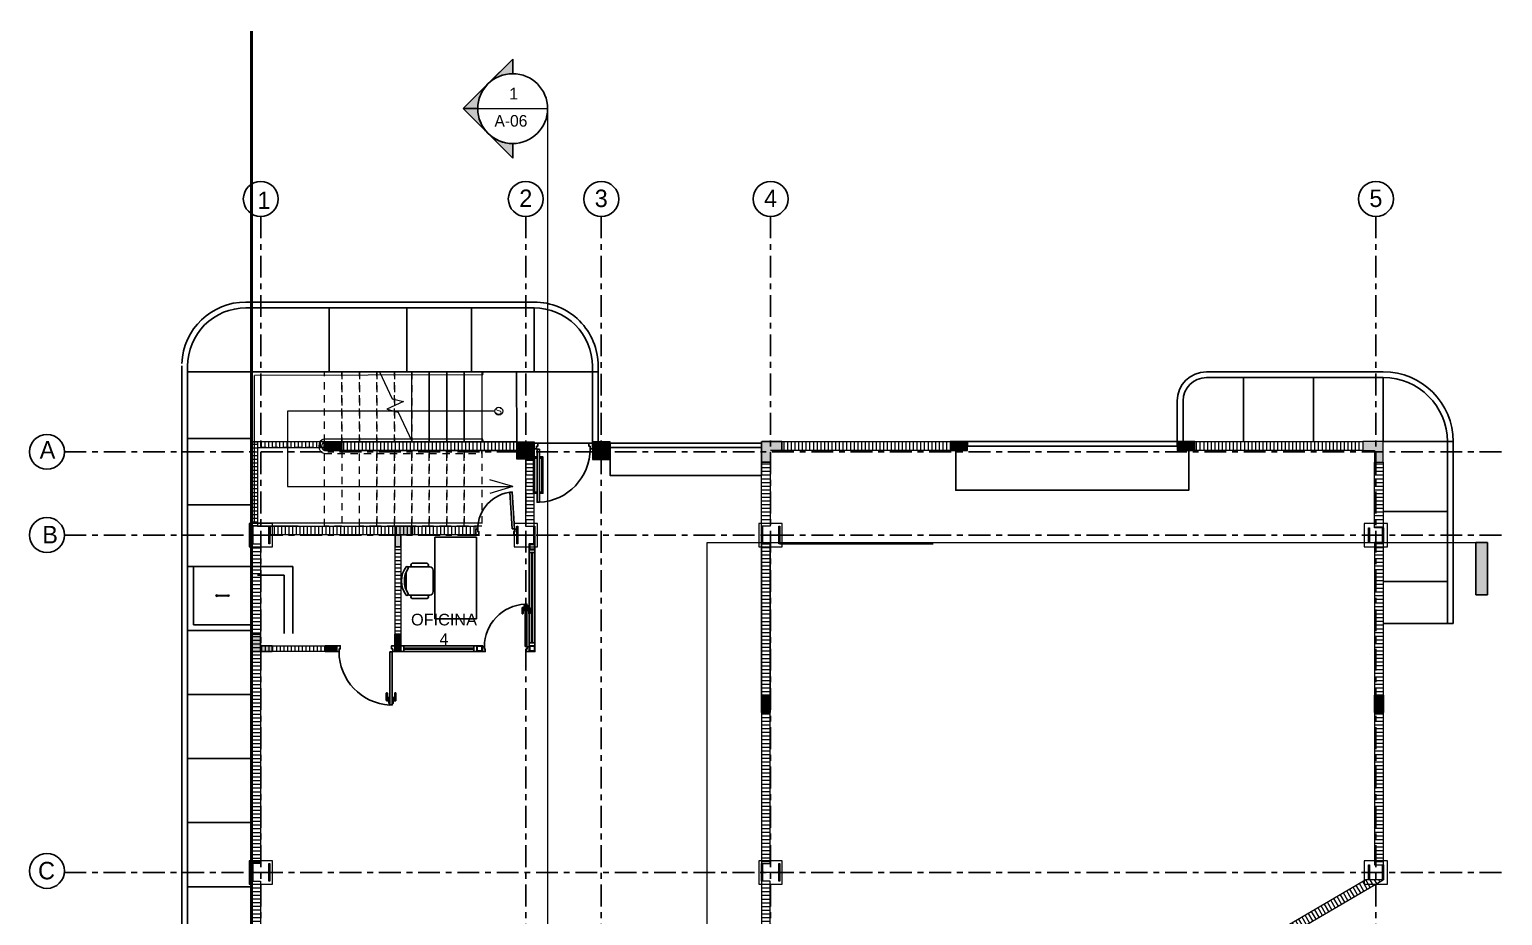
# Model space of a CAD drawing. Header units: metres. Extents: x -59490.8 to -59419, y 29869.1 to 29899.5.
# Drawn here: x -59488.7 to -59463.41, y 29884.29 to 29899.51 of the extents above; entities that cross this region are included whole.
import ezdxf

# ---------------------------------------------------------------- set-up
doc = ezdxf.new("R2010")
doc.units = ezdxf.units.M
for name, pattern in [('CENTER', [2, 1.25, -0.25, 0.25, -0.25]), ('HIDDEN', [0.375, 0.25, -0.125]), ('HIDDEN2', [0.1875, 0.125, -0.0625]), ('OCULTA2', [0.3, 0.2, -0.1])]:
    doc.linetypes.add(name, pattern=pattern)
for name, color, linetype in [('AR-ACERA', 30, 'Continuous'), ('AR-ESCALERA', 94, 'Continuous'), ('AR-MOBILIARIO', 252, 'Continuous'), ('AR-SECCIONES CORTES', 137, 'Continuous'), ('AR-VENTANA Y PUERTA', 143, 'Continuous'), ('ES-COLUMNA', 237, 'Continuous'), ('ES-TECHO', 154, 'Continuous'), ('LC-EJE', 105, 'Continuous')]:
    doc.layers.add(name, color=color, linetype=linetype)
doc.layers.add('AR-MURO', color=40, linetype='Continuous', lineweight=0)
doc.layers.add('ES-PLANTA', color=7, linetype='Continuous', lineweight=0)
doc.styles.add('Arial_1', font='arial.ttf', dxfattribs={"height": 0.385})
doc.styles.add('DynamicDimensions', font='arial.ttf')

# ---------------------------------------------------------------- blocks, each defined once
blk = doc.blocks.new('Sección - M_Extremo inicial de sección - Rellenado-1049-Nivel 1')
h = blk.add_hatch(color=256)
edge = h.paths.add_edge_path(flags=0)
edge.add_line((-0.006, 0.00849), (-0.006, 0.006))
edge.add_arc((-0.006, 0), 0.006, 90, 135)
edge.add_line((-0.01024, 0.00424), (-0.006, 0.00849))
h = blk.add_hatch(color=256)
edge = h.paths.add_edge_path(flags=0)
edge.add_line((-0.006, 0.00849), (-0.00176, 0.00424))
edge.add_arc((-0.006, 0), 0.006, 45, 90)
edge.add_line((-0.006, 0.006), (-0.006, 0.00849))
h = blk.add_hatch(color=256)
edge = h.paths.add_edge_path(flags=0)
edge.add_line((-0.01449, 0), (-0.01024, 0.00424))
edge.add_arc((-0.006, 0), 0.006, 135, 180)
edge.add_line((-0.012, 0), (-0.01449, 0))
h = blk.add_hatch(color=256)
edge = h.paths.add_edge_path(flags=0)
edge.add_line((0.00249, 0), (0, 0))
edge.add_arc((-0.006, 0), 0.006, 360, 405)
edge.add_line((-0.00176, 0.00424), (0.00249, 0))
for p, q in [((-0.006, 0.00849), (-0.01449, 0)), ((-0.006, 0.00849), (-0.01024, 0.00424)), ((-0.006, 0.00849), (0.00249, 0)), ((-0.006, 0.006), (-0.006, 0.00849)), ((-0.006, 0.00849), (-0.006, 0.006)), ((-0.00176, 0.00424), (-0.006, 0.00849)), ((-0.01024, 0.00424), (-0.01449, 0)), ((0.00249, 0), (-0.00176, 0.00424)), ((-0.01449, 0), (-0.012, 0)), ((0, 0), (0.00249, 0)), ((-0.012, 0), (-0.01449, 0)), ((0, 0), (0.00249, 0))]:
    blk.add_line(p, q)
for start, end in [(360, 180), (90, 135), (45, 90), (135, 180), (360, 45), (180, 360)]:
    blk.add_arc((-0.006, 0), 0.006, start, end)
blk = doc.blocks.new('C1')
at = {"transparency": 33554687}
h = blk.add_hatch(color=256, dxfattribs=at)
h.dxf.hatch_style = 1
h.paths.add_polyline_path([(1417.586, 300.621), (1417.486, 300.621), (1417.486, 300.321), (1417.586, 300.321)])
blk.add_lwpolyline([(1417.586, 300.621), (1417.486, 300.621), (1417.486, 300.321), (1417.586, 300.321)], close=True)
blk = doc.blocks.new('PUERTA 2')
at = {"layer": 'AR-VENTANA Y PUERTA', "color": 0}
for p, q in [((676408.634, 1005648.909), (676408.574, 1005648.909)), ((676408.617, 1005648.809), (676408.574, 1005648.809))]:
    blk.add_line(p, q, dxfattribs=at)
at = {"layer": 'AR-VENTANA Y PUERTA'}
for points in [[(676408.574, 1005648.809), (676408.574, 1005648.909), (676408.634, 1005648.909), (676408.634, 1005648.854), (676408.614, 1005648.854), (676408.614, 1005648.809)], [(676408.662, 1005648.801), (676408.662, 1005647.891), (676408.622, 1005647.891), (676408.622, 1005648.801)], [(676409.574, 1005648.809), (676409.574, 1005648.909), (676409.514, 1005648.909), (676409.514, 1005648.854), (676409.534, 1005648.854), (676409.534, 1005648.809)]]:
    blk.add_lwpolyline(points, close=True, dxfattribs=at)
for points in [[(676408.622, 1005648.67), (676408.559, 1005648.67), (676408.559, 1005648.047), (676408.622, 1005648.047)], [(676408.622, 1005648.65), (676408.579, 1005648.65), (676408.579, 1005648.067), (676408.622, 1005648.067)], [(676408.662, 1005648.67), (676408.724, 1005648.67), (676408.724, 1005648.047), (676408.662, 1005648.047)], [(676408.662, 1005648.65), (676408.704, 1005648.65), (676408.704, 1005648.067), (676408.662, 1005648.067)]]:
    blk.add_lwpolyline(points, dxfattribs=at)
blk.add_circle((676408.617, 1005648.804), 0.005, dxfattribs=at)
at = {"layer": 'AR-VENTANA Y PUERTA', "ltscale": 0.1}
blk.add_arc((676408.615, 1005648.809), 0.919, 272.8802, 0, dxfattribs=at)
blk = doc.blocks.new('Sección - M_Extremo final de sección - Rellenado-28045-Nivel 1')
blk.add_hatch(color=256).paths.add_polyline_path([(0, 0.009), (0, 0), (-0.002, 0), (-0.002, 0.009)], flags=0)
for p, q in [((0, 0.009), (-0.002, 0.009)), ((-0.002, 0.009), (-0.002, 0)), ((0, 0), (0, 0.009)), ((-0.002, 0), (0, 0))]:
    blk.add_line(p, q)
blk = doc.blocks.new('PUERTA 1')
at = {"layer": 'AR-VENTANA Y PUERTA', "color": 0}
for p, q in [((676477.524, 1005629.485), (676477.584, 1005629.485)), ((676477.541, 1005629.385), (676477.584, 1005629.385))]:
    blk.add_line(p, q, dxfattribs=at)
at = {"layer": 'AR-VENTANA Y PUERTA'}
for points in [[(676476.584, 1005629.385), (676476.584, 1005629.485), (676476.644, 1005629.485), (676476.644, 1005629.43), (676476.624, 1005629.43), (676476.624, 1005629.385)], [(676477.496, 1005629.378), (676477.496, 1005628.468), (676477.536, 1005628.468), (676477.536, 1005629.378)], [(676477.584, 1005629.385), (676477.584, 1005629.485), (676477.524, 1005629.485), (676477.524, 1005629.43), (676477.544, 1005629.43), (676477.544, 1005629.385)]]:
    blk.add_lwpolyline(points, close=True, dxfattribs=at)
for points in [[(676477.479, 1005628.538), (676477.444, 1005628.538, -0.414214), (676477.434, 1005628.548), (676477.434, 1005628.668, -0.414214), (676477.444, 1005628.678), (676477.444, 1005628.678, -0.414214), (676477.454, 1005628.668), (676477.454, 1005628.568, 0.414214), (676477.464, 1005628.558), (676477.479, 1005628.558)], [(676477.553, 1005628.538), (676477.588, 1005628.538, 0.414214), (676477.598, 1005628.548), (676477.598, 1005628.668, 0.414214), (676477.588, 1005628.678), (676477.588, 1005628.678, 0.414214), (676477.578, 1005628.668), (676477.578, 1005628.568, -0.414214), (676477.568, 1005628.558), (676477.553, 1005628.558)]]:
    blk.add_lwpolyline(points, format="xyb", dxfattribs=at)
for points in [[(676477.496, 1005628.602), (676477.479, 1005628.602), (676477.479, 1005628.494), (676477.496, 1005628.494)], [(676477.536, 1005628.602), (676477.553, 1005628.602), (676477.553, 1005628.494), (676477.536, 1005628.494)]]:
    blk.add_lwpolyline(points, dxfattribs=at)
blk.add_circle((676477.541, 1005629.38), 0.005, dxfattribs=at)
at = {"layer": 'AR-VENTANA Y PUERTA', "ltscale": 0.1}
blk.add_arc((676477.542, 1005629.385), 0.919, 180, 267.1198, dxfattribs=at)
blk = doc.blocks.new('puerta2')
at = {"layer": 'AR-VENTANA Y PUERTA', "color": 0}
for p, q in [((-0.534, 0.04), (-0.534, -0.06)), ((0.166, 0.04), (0.166, -0.06))]:
    blk.add_line(p, q, dxfattribs=at)
at = {"layer": 'AR-VENTANA Y PUERTA'}
blk.add_line((-0.484, -0.06), (-0.534, -0.06), dxfattribs=at)
for points in [[(-0.457, 0.045), (-0.417, 0.674), (-0.457, 0.676), (-0.497, 0.048)], [(-0.534, 0.04), (-0.534, -0.06), (-0.484, -0.06), (-0.484, -0.005), (-0.504, -0.005), (-0.504, 0.04)], [(0.166, 0.04), (0.166, -0.06), (0.116, -0.06), (0.116, -0.005), (0.136, -0.005), (0.136, 0.04)]]:
    blk.add_lwpolyline(points, close=True, dxfattribs=at)
blk.add_circle((-0.501, 0.044), 0.0053, dxfattribs=at)
blk.add_arc((-0.503, 0.04), 0.639, 360, 85.8485, dxfattribs=at)
blk = doc.blocks.new('CUARTO ELECTRICO')
for p, q in [((0.4, 0.505), (0.6, 0.505)), ((0.4, 0.495), (0.6, 0.495)), ((0.5, 0), (0.5, 0))]:
    blk.add_line(p, q)
for points in [[(0, 0), (1, 0), (1, 1), (0, 1)], [(0.4, 0.505), (0.6, 0.505), (0.6, 0.495), (0.4, 0.495)]]:
    blk.add_lwpolyline(points, close=True)
for centre, start, end in [((0.4, 0.5), 24.0599, 335.9401), ((0.6, 0.5), 204.0599, 155.9401)]:
    blk.add_arc(centre, 0.0123, start, end)

msp = doc.modelspace()

# ---------------------------------------------------------------- hatches: boundary and pattern name
at = {"layer": 'AR-MURO', "transparency": 33554687}
h = msp.add_hatch(dxfattribs=at)
h.set_pattern_fill('ANSI31', color=256, scale=0.02, angle=135)
h.set_pattern_definition([(180, (946156.29038, -646510.44125), (-4e-18, -0.0635), [])])
h.paths.add_polyline_path([(-59484.889, 29892.427), (-59484.789, 29892.427), (-59484.789, 29890.977), (-59484.888, 29890.977)])
h = msp.add_hatch(dxfattribs=at)
h.set_pattern_fill('ANSI31', color=256, scale=0.02, angle=45)
h.set_pattern_definition([(90, (-735887.229115, -975750.383606), (-0.0635, 0), [])])
h.paths.add_polyline_path([(-59484.789, 29892.327), (-59483.639, 29892.327), (-59483.639, 29892.427), (-59484.789, 29892.427)])
h = msp.add_hatch(dxfattribs=at)
h.set_pattern_fill('ANSI31', color=256, scale=0.02, angle=45)
h.set_pattern_definition([(90, (-735885.559474, -975750.383606), (-0.0635, 0), [])])
h.paths.add_polyline_path([(-59483.339, 29892.276), (-59480.338, 29892.276), (-59480.338, 29892.427), (-59483.339, 29892.427)])
h = msp.add_hatch(dxfattribs=at)
h.set_pattern_fill('ANSI31', color=256, scale=0.02, angle=45)
h.set_pattern_definition([(90, (-735894.637644, -975748.007917), (-0.0635, 0), [])])
h.paths.add_polyline_path([(-59472.896, 29892.28), (-59475.784, 29892.28), (-59475.784, 29892.43), (-59472.896, 29892.43)])
h = msp.add_hatch(dxfattribs=at)
h.set_pattern_fill('ANSI31', color=256, scale=0.02, angle=45)
h.set_pattern_definition([(90, (-735887.872423, -975748.93637), (-0.0635, 0), [])])
h.paths.add_polyline_path([(-59468.696, 29892.43), (-59465.808, 29892.43), (-59465.808, 29892.28), (-59468.696, 29892.28)])
h = msp.add_hatch(dxfattribs=at)
h.set_pattern_fill('ANSI31', color=256, scale=0.02, angle=135)
h.set_pattern_definition([(180, (-735896.451094, -975748.68931), (0, -0.0635), [])])
h.paths.add_polyline_path([(-59480.187, 29890.977), (-59480.037, 29890.977), (-59480.037, 29892.127), (-59480.187, 29892.127)])
h = msp.add_hatch(dxfattribs=at)
h.set_pattern_fill('ANSI31', color=256, scale=0.02, angle=135)
h.set_pattern_definition([(180, (-735893.12706, -975748.68931), (0, -0.0635), [])])
h.paths.add_polyline_path([(-59476.134, 29892.08), (-59475.984, 29892.08), (-59475.984, 29890.977), (-59476.134, 29890.977)])
h = msp.add_hatch(dxfattribs=at)
h.set_pattern_fill('ANSI31', color=256, scale=0.02, angle=135)
h.set_pattern_definition([(180, (-735883.11937, -975748.68931), (0, -0.0635), [])])
h.paths.add_polyline_path([(-59465.607, 29892.08), (-59465.458, 29892.08), (-59465.458, 29890.952), (-59465.607, 29890.952)])
h = msp.add_hatch(dxfattribs=at)
h.set_pattern_fill('ANSI31', color=256, scale=0.02, angle=45)
h.set_pattern_definition([(90, (-735887.19796, -975752.06661), (-0.0635, 0), [])])
h.paths.add_polyline_path([(-59484.576, 29890.977), (-59481.037, 29890.977), (-59481.037, 29890.827), (-59484.576, 29890.827)])
h = msp.add_hatch(dxfattribs=at)
h.set_pattern_fill('ANSI31', color=256, scale=0.02, angle=135)
h.set_pattern_definition([(180, (-735896.44567, -975752.03356), (0, -0.0635), [])])
h.paths.add_polyline_path([(-59484.888, 29890.672), (-59484.738, 29890.672), (-59484.738, 29885.184), (-59484.888, 29885.184)])
h = msp.add_hatch(dxfattribs=at)
h.set_pattern_fill('ANSI31', color=256, scale=0.02, angle=135)
h.set_pattern_definition([(180, (-735894.16375, -975752.44438), (0, -0.0635), [])])
h.paths.add_polyline_path([(-59482.427, 29890.626), (-59482.327, 29890.626), (-59482.327, 29889.125), (-59482.427, 29889.125)])
h = msp.add_hatch(dxfattribs=at)
h.set_pattern_fill('ANSI31', color=256, scale=0.02, angle=135)
h.set_pattern_definition([(180, (-735886.71427, -975748.155805), (0, -0.0635), [])])
h.paths.add_polyline_path([(-59476.134, 29890.672), (-59475.984, 29890.672), (-59475.984, 29888.078), (-59476.134, 29888.078)])
h = msp.add_hatch(dxfattribs=at)
h.set_pattern_fill('ANSI31', color=256, scale=0.02, angle=135)
h.set_pattern_definition([(180, (-735884.46757, -975751.01175), (0, -0.0635), [])])
h.paths.add_polyline_path([(-59465.457, 29890.698), (-59465.608, 29890.698), (-59465.608, 29885.159), (-59465.457, 29885.159)])
h = msp.add_hatch(dxfattribs=at)
h.set_pattern_fill('ANSI31', color=256, scale=0.02, angle=225)
h.set_pattern_definition([(270, (946159.1355, -646522.91143), (0.0635, -4e-18), [])])
h.paths.add_polyline_path([(-59484.738, 29888.825), (-59484.738, 29888.925), (-59483.628, 29888.925), (-59483.628, 29888.825)])
h = msp.add_hatch(dxfattribs=at)
h.set_pattern_fill('ANSI31', color=256, scale=0.02, angle=135)
h.set_pattern_definition([(180, (-735886.71427, -975750.88586), (0, -0.0635), [])])
h.paths.add_polyline_path([(-59476.134, 29887.778), (-59475.984, 29887.778), (-59475.984, 29885.184), (-59476.134, 29885.184)])
h = msp.add_hatch(dxfattribs=at)
h.set_pattern_fill('ANSI31', color=256, scale=0.02, angle=135)
h.set_pattern_definition([(180, (-735895.273235, -975752.03356), (0, -0.0635), [])])
h.paths.add_polyline_path([(-59484.888, 29884.879), (-59484.738, 29884.879), (-59484.738, 29880.183), (-59484.888, 29880.183)])
h = msp.add_hatch(dxfattribs=at)
h.set_pattern_fill('ANSI31', color=256, scale=0.02, angle=135)
h.set_pattern_definition([(180, (-735888.80584, -975755.019814), (0, -0.0635), [])])
h.paths.add_polyline_path([(-59476.134, 29879.135), (-59475.984, 29879.135), (-59475.984, 29884.879), (-59476.134, 29884.879)])
h = msp.add_hatch(dxfattribs=at)
h.set_pattern_fill('ANSI31', color=256, scale=0.02, angle=255)
h.set_pattern_definition([(300, (-735877.17993, -975746.80103), (0.0549926131403, 0.03175), [])])
h.paths.add_polyline_path([(-59475.822, 29879.012), (-59475.822, 29878.838), (-59465.458, 29884.905), (-59465.756, 29884.905)])
at = {"layer": 'ES-COLUMNA', "lineweight": 0, "transparency": 33554687}
h = msp.add_hatch(color=256, dxfattribs=at)
h.dxf.hatch_style = 1
h.paths.add_polyline_path([(-59480.338, 29892.427), (-59480.038, 29892.427), (-59480.038, 29892.127), (-59480.338, 29892.127)])
h = msp.add_hatch(color=256, dxfattribs=at)
h.dxf.hatch_style = 1
h.paths.add_polyline_path([(-59479.036, 29892.126), (-59478.736, 29892.126), (-59478.736, 29892.426), (-59479.036, 29892.426)])
h = msp.add_hatch(color=256, dxfattribs=at)
h.dxf.hatch_style = 1
h.paths.add_polyline_path([(-59475.79, 29892.43), (-59475.79, 29892.28), (-59475.984, 29892.28), (-59475.984, 29892.08), (-59476.134, 29892.08), (-59476.134, 29892.43)])
h = msp.add_hatch(color=256, dxfattribs=at)
h.dxf.hatch_style = 1
h.paths.add_polyline_path([(-59472.596, 29892.28), (-59472.596, 29892.43), (-59472.896, 29892.43), (-59472.896, 29892.28)])
h = msp.add_hatch(color=256, dxfattribs=at)
h.dxf.hatch_style = 1
h.paths.add_polyline_path([(-59468.696, 29892.28), (-59468.696, 29892.43), (-59468.996, 29892.43), (-59468.996, 29892.28)])
h = msp.add_hatch(color=256, dxfattribs=at)
h.dxf.hatch_style = 1
h.paths.add_polyline_path([(-59465.808, 29892.43), (-59465.808, 29892.28), (-59465.608, 29892.28), (-59465.607, 29892.08), (-59465.458, 29892.08), (-59465.458, 29892.431)])
at = {"layer": 'ES-COLUMNA', "transparency": 33554687}
h = msp.add_hatch(color=256, dxfattribs=at)
h.dxf.hatch_style = 1
h.paths.add_polyline_path([(-59482.427, 29890.626), (-59482.328, 29890.626), (-59482.328, 29890.826), (-59482.128, 29890.827), (-59482.128, 29890.976), (-59482.427, 29890.977)])
h = msp.add_hatch(color=256, dxfattribs=at)
h.dxf.hatch_style = 1
h.paths.add_polyline_path([(-59484.538, 29888.825), (-59484.538, 29888.925), (-59484.738, 29888.925), (-59484.739, 29889.125), (-59484.888, 29889.125), (-59484.889, 29888.825)])
h = msp.add_hatch(color=256, dxfattribs=at)
h.dxf.hatch_style = 1
h.paths.add_polyline_path([(-59476.134, 29887.778), (-59475.984, 29887.778), (-59475.984, 29888.078), (-59476.134, 29888.078)])
h = msp.add_hatch(color=256, dxfattribs=at)
h.dxf.hatch_style = 1
h.paths.add_polyline_path([(-59465.607, 29887.778), (-59465.457, 29887.778), (-59465.457, 29888.078), (-59465.607, 29888.078)])
at = {"layer": 'ES-PLANTA', "lineweight": 0, "transparency": 33554687}
h = msp.add_hatch(color=256, dxfattribs=at)
h.dxf.hatch_style = 1
h.set_gradient(color1=(173, 173, 173), color2=(173, 173, 173), tint=1)
h.paths.add_polyline_path([(-59483.339, 29892.427), (-59483.639, 29892.427), (-59483.639, 29892.276), (-59483.339, 29892.276)])
at = {"layer": 'ES-PLANTA', "transparency": 33554687}
h = msp.add_hatch(dxfattribs=at)
h.set_pattern_fill('ANSI31', color=256, scale=0.005, angle=90)
h.set_pattern_definition([(135, (946146.977123, -646517.056322), (-0.01122532015134, -0.01122532015134), [])])
h.paths.add_polyline_path([(-59483.628, 29888.825), (-59483.628, 29888.925), (-59483.428, 29888.925), (-59483.428, 29888.825)])

# ---------------------------------------------------------------- linework, layer by layer
for p, q in [((-59480.939, 29892.276), (-59480.939, 29892.226)), ((-59484.089, 29890.977), (-59484.789, 29890.977)), ((-59484.732, 29890.83), (-59484.732, 29890.819)), ((-59484.732, 29890.83), (-59484.732, 29890.819)), ((-59475.822, 29890.672), (-59473.189, 29890.672)), ((-59465.712, 29890.698), (-59465.712, 29890.698)), ((-59484.89, 29890.284), (-59484.18, 29890.284)), ((-59484.79, 29890.134), (-59484.33, 29890.134)), ((-59484.33, 29890.134), (-59484.33, 29889.133)), ((-59484.18, 29890.284), (-59484.18, 29889.133)), ((-59484.18, 29890.284), (-59484.18, 29889.133)), ((-59484.18, 29890.284), (-59484.18, 29889.133)), ((-59484.18, 29890.236), (-59484.18, 29889.133))]:
    msp.add_line(p, q)
msp.add_lwpolyline([(-59483.339, 29892.427), (-59480.338, 29892.427), (-59480.338, 29892.276), (-59483.339, 29892.276)], close=True)
for points in [[(-59476.134, 29892.08), (-59476.134, 29892.43)], [(-59475.784, 29892.43), (-59475.784, 29892.28)], [(-59475.784, 29892.28), (-59475.978, 29892.28)], [(-59475.984, 29892.08), (-59476.128, 29892.08)], [(-59483.628, 29888.825), (-59483.628, 29888.925)], [(-59483.628, 29888.925), (-59483.428, 29888.925)], [(-59483.428, 29888.925), (-59483.428, 29888.825)], [(-59483.428, 29888.825), (-59483.628, 29888.825)]]:
    msp.add_lwpolyline(points)
at = {"layer": 'AR-ACERA'}
for p, q in [((-59486.088, 29893.733), (-59486.088, 29872.832)), ((-59479.039, 29893.627), (-59479.039, 29892.405)), ((-59468.496, 29893.63), (-59465.458, 29893.63)), ((-59468.496, 29893.53), (-59465.458, 29893.53)), ((-59467.858, 29892.43), (-59467.858, 29893.53)), ((-59466.658, 29892.43), (-59466.658, 29893.53)), ((-59465.458, 29892.432), (-59465.458, 29893.532)), ((-59468.996, 29892.43), (-59468.996, 29893.13)), ((-59468.896, 29892.43), (-59468.896, 29893.13)), ((-59484.888, 29892.486), (-59485.988, 29892.486)), ((-59485.988, 29892.486), (-59485.988, 29891.386)), ((-59484.888, 29891.386), (-59484.888, 29892.486)), ((-59465.458, 29892.43), (-59464.258, 29892.43)), ((-59464.358, 29889.308), (-59464.358, 29892.43)), ((-59464.258, 29889.308), (-59464.258, 29892.43)), ((-59485.988, 29891.386), (-59485.988, 29890.286)), ((-59484.888, 29890.286), (-59484.888, 29891.386)), ((-59484.888, 29891.346), (-59485.988, 29891.346)), ((-59465.458, 29891.23), (-59464.358, 29891.23)), ((-59485.988, 29890.286), (-59484.888, 29890.286)), ((-59465.458, 29890.03), (-59464.358, 29890.03)), ((-59464.258, 29889.308), (-59465.457, 29889.308))]:
    msp.add_line(p, q, dxfattribs=at)
for points in [[(-59484.888, 29893.627), (-59484.888, 29894.727), (-59484.989, 29894.727, 0.414921), (-59485.988, 29893.727), (-59485.988, 29893.627)], [(-59484.888, 29893.627), (-59484.888, 29894.727), (-59484.989, 29894.727, 0.414921), (-59485.988, 29893.727), (-59485.988, 29893.627)], [(-59480.039, 29893.627), (-59479.039, 29893.627), (-59479.039, 29893.727, 0.414214), (-59480.039, 29894.727), (-59480.039, 29894.727)]]:
    msp.add_lwpolyline(points, format="xyb", close=True, dxfattribs=at)
msp.add_lwpolyline([(-59478.939, 29893.565), (-59478.939, 29893.727, 0.414214), (-59480.039, 29894.827), (-59484.991, 29894.827)], format="xyb", dxfattribs=at)
for points in [[(-59484.888, 29893.627), (-59483.556, 29893.627), (-59483.556, 29894.727), (-59484.888, 29894.727)], [(-59483.556, 29893.627), (-59482.222, 29893.627), (-59482.222, 29894.727), (-59483.556, 29894.727)], [(-59482.222, 29893.627), (-59481.112, 29893.627), (-59481.112, 29894.727), (-59482.222, 29894.727)], [(-59481.112, 29893.627), (-59480.039, 29893.627), (-59480.039, 29894.727), (-59481.112, 29894.727)], [(-59484.888, 29893.627), (-59485.988, 29893.627), (-59485.988, 29892.486), (-59484.888, 29892.486)], [(-59480.338, 29892.405), (-59478.939, 29892.405), (-59478.939, 29893.627), (-59480.339, 29893.627)], [(-59484.888, 29892.486), (-59485.988, 29892.486), (-59485.988, 29891.346), (-59484.888, 29891.346)], [(-59484.888, 29890.286), (-59485.988, 29890.286), (-59485.988, 29889.186), (-59484.888, 29889.186)], [(-59484.888, 29889.186), (-59485.988, 29889.186), (-59485.988, 29888.086), (-59484.888, 29888.086)], [(-59484.888, 29888.086), (-59485.988, 29888.086), (-59485.988, 29886.986), (-59484.888, 29886.986)], [(-59484.888, 29886.986), (-59485.988, 29886.986), (-59485.988, 29885.886), (-59484.888, 29885.886)], [(-59484.888, 29885.886), (-59485.988, 29885.886), (-59485.988, 29884.786), (-59484.888, 29884.786)], [(-59484.888, 29884.786), (-59485.988, 29884.786), (-59485.988, 29883.686), (-59484.888, 29883.686)]]:
    msp.add_lwpolyline(points, close=True, dxfattribs=at)
for centre, radius, start, end in [((-59484.989, 29893.727), 1.1, 90, 177.557), ((-59468.496, 29893.13), 0.5, 90, 180), ((-59468.496, 29893.13), 0.4, 90, 180), ((-59465.458, 29892.43), 1.2, 0, 90), ((-59465.458, 29892.43), 1.1, 0, 90)]:
    msp.add_arc(centre, radius, start, end, dxfattribs=at)
at = {"layer": 'AR-ESCALERA', "lineweight": 0}
for p, q in [((-59483.339, 29893.627), (-59484.889, 29893.627)), ((-59484.889, 29893.627), (-59480.939, 29893.627)), ((-59480.939, 29893.577), (-59484.839, 29893.568)), ((-59483.639, 29892.477), (-59480.939, 29892.477)), ((-59480.939, 29891.031), (-59484.839, 29891.031))]:
    msp.add_line(p, q, dxfattribs=at)
at = {"layer": 'AR-ESCALERA', "linetype": 'HIDDEN2', "lineweight": 0}
for p, q in [((-59483.639, 29890.977), (-59483.639, 29892.276)), ((-59483.639, 29892.226), (-59480.939, 29892.226)), ((-59483.339, 29892.276), (-59483.339, 29890.977)), ((-59483.339, 29890.977), (-59483.639, 29890.977))]:
    msp.add_line(p, q, dxfattribs=at)
at = {"layer": 'AR-ESCALERA', "lineweight": 0}
for points in [[(-59484.889, 29893.627), (-59484.888, 29890.977)], [(-59484.839, 29891.031), (-59484.839, 29893.568)], [(-59482.694, 29893.627), (-59482.478, 29893.165), (-59482.284, 29893.118), (-59482.567, 29892.985), (-59482.372, 29892.938), (-59482.139, 29892.438)], [(-59480.712, 29892.954), (-59484.276, 29892.954), (-59484.276, 29892.28), (-59484.276, 29891.657), (-59480.406, 29891.657), (-59480.802, 29891.776)], [(-59483.552, 29891.657), (-59480.406, 29891.657), (-59480.802, 29891.538)]]:
    msp.add_lwpolyline(points, dxfattribs=at)
at = {"layer": 'AR-ESCALERA', "linetype": 'HIDDEN2', "lineweight": 0}
for points in [[(-59483.339, 29893.627), (-59483.339, 29892.427), (-59483.639, 29892.427), (-59483.639, 29893.627)], [(-59483.039, 29893.627), (-59483.039, 29892.427), (-59483.339, 29892.427), (-59483.339, 29893.627)], [(-59482.739, 29893.627), (-59482.739, 29892.427), (-59483.039, 29892.427), (-59483.039, 29893.627)], [(-59482.439, 29893.627), (-59482.439, 29892.427), (-59482.739, 29892.427), (-59482.739, 29893.627)], [(-59482.139, 29893.627), (-59482.139, 29892.427), (-59482.439, 29892.427), (-59482.439, 29893.627)], [(-59483.639, 29892.427), (-59480.338, 29892.427), (-59480.338, 29892.276), (-59483.639, 29892.276)], [(-59483.339, 29892.427), (-59480.338, 29892.427), (-59480.338, 29892.276), (-59483.339, 29892.276)]]:
    msp.add_lwpolyline(points, close=True, dxfattribs=at)
at = {"layer": 'AR-ESCALERA', "lineweight": 0}
for points in [[(-59481.839, 29893.627), (-59481.839, 29892.427), (-59482.139, 29892.427), (-59482.139, 29893.627)], [(-59481.539, 29893.627), (-59481.539, 29892.427), (-59481.839, 29892.427), (-59481.839, 29893.627)], [(-59481.239, 29893.627), (-59481.239, 29892.427), (-59481.539, 29892.427), (-59481.539, 29893.627)], [(-59480.939, 29893.627), (-59480.939, 29892.427), (-59481.239, 29892.427), (-59481.239, 29893.627)]]:
    msp.add_lwpolyline(points, close=True, dxfattribs=at)
at = {"layer": 'AR-ESCALERA', "linetype": 'HIDDEN2', "lineweight": 0}
for points in [[(-59482.739, 29892.276), (-59482.739, 29890.977), (-59483.039, 29890.977), (-59483.039, 29892.276)], [(-59482.439, 29892.276), (-59482.439, 29890.977), (-59482.739, 29890.977), (-59482.739, 29892.276)], [(-59482.139, 29892.276), (-59482.139, 29890.977), (-59482.439, 29890.977), (-59482.439, 29892.276)], [(-59481.839, 29892.276), (-59481.839, 29890.977), (-59482.139, 29890.977), (-59482.139, 29892.276)], [(-59481.539, 29892.276), (-59481.539, 29890.977), (-59481.839, 29890.977), (-59481.839, 29892.276)], [(-59481.239, 29892.276), (-59481.239, 29890.977), (-59481.539, 29890.977), (-59481.539, 29892.276)], [(-59480.939, 29892.276), (-59480.939, 29890.977), (-59481.239, 29890.977), (-59481.239, 29892.276)]]:
    msp.add_lwpolyline(points, dxfattribs=at)
at = {"layer": 'AR-ESCALERA', "lineweight": 0}
msp.add_circle((-59480.645, 29892.954), 0.0676, dxfattribs=at)
for centre, radius, start, end in [((-59480.939, 29893.602), 0.025, 270, 90), ((-59483.609, 29892.351), 0.129, 103.2691, 256.7293), ((-59483.606, 29892.352), 0.0823, 113.5755, 246.4255), ((-59480.939, 29892.452), 0.025, 270, 90)]:
    msp.add_arc(centre, radius, start, end, dxfattribs=at)
at = {"layer": 'AR-MOBILIARIO'}
for p, q in [((-59481.741, 29890.788), (-59481.741, 29889.388)), ((-59481.027, 29890.788), (-59481.741, 29890.788)), ((-59481.027, 29889.388), (-59481.027, 29890.788)), ((-59482.236, 29889.886), (-59482.236, 29890.187)), ((-59482.176, 29890.279), (-59481.832, 29890.279)), ((-59481.875, 29890.34), (-59482.133, 29890.34)), ((-59481.772, 29890.218), (-59481.772, 29889.855)), ((-59481.832, 29889.794), (-59482.176, 29889.794)), ((-59481.875, 29889.734), (-59482.133, 29889.734)), ((-59481.741, 29889.388), (-59481.027, 29889.388))]:
    msp.add_line(p, q, dxfattribs=at)
for centre, radius, start, end in [((-59481.913, 29890.037), 0.404, 143.1301, 216.8699), ((-59481.869, 29890.037), 0.397, 147.5758, 212.4242), ((-59482.223, 29890.261), 0.0221, 327.9726, 126.6901), ((-59482.176, 29890.218), 0.0606, 90, 117.5844), ((-59482.124, 29890.31), 0.0315, 73.7398, 286.2602), ((-59481.884, 29890.31), 0.0315, 253.7398, 106.2602), ((-59481.832, 29890.218), 0.0606, 0, 90), ((-59481.832, 29889.855), 0.0606, 270, 0), ((-59482.223, 29889.812), 0.0221, 233.3099, 32.0274), ((-59482.176, 29889.855), 0.0606, 242.4156, 270), ((-59482.124, 29889.764), 0.0315, 73.7398, 286.2602), ((-59481.884, 29889.764), 0.0315, 253.7398, 106.2602)]:
    msp.add_arc(centre, radius, start, end, dxfattribs=at)
at = {"layer": 'AR-MURO', "linetype": 'HIDDEN', "ltscale": 0.02}
for p, q in [((-59483.639, 29892.427), (-59484.889, 29892.427)), ((-59483.639, 29892.327), (-59484.789, 29892.327)), ((-59484.789, 29892.327), (-59484.789, 29890.977))]:
    msp.add_line(p, q, dxfattribs=at)
at = {"layer": 'AR-MURO'}
for points in [[(-59484.889, 29892.427), (-59484.789, 29892.427), (-59484.789, 29890.977), (-59484.888, 29890.977)], [(-59484.789, 29892.327), (-59483.639, 29892.327), (-59483.639, 29892.427), (-59484.789, 29892.427)], [(-59472.896, 29892.28), (-59475.784, 29892.28), (-59475.784, 29892.43), (-59472.896, 29892.43)], [(-59468.696, 29892.43), (-59465.808, 29892.43), (-59465.808, 29892.28), (-59468.696, 29892.28)], [(-59480.187, 29890.977), (-59480.037, 29890.977), (-59480.037, 29892.131), (-59480.187, 29892.131)], [(-59476.134, 29892.08), (-59475.984, 29892.08), (-59475.984, 29890.977), (-59476.134, 29890.977)], [(-59465.607, 29892.08), (-59465.458, 29892.08), (-59465.458, 29890.952), (-59465.607, 29890.952)], [(-59484.576, 29890.977), (-59481.037, 29890.977), (-59481.037, 29890.827), (-59484.576, 29890.827)], [(-59484.888, 29890.672), (-59484.738, 29890.672), (-59484.738, 29885.184), (-59484.888, 29885.184)], [(-59482.427, 29890.626), (-59482.327, 29890.626), (-59482.327, 29889.125), (-59482.427, 29889.125)], [(-59476.134, 29885.184), (-59475.984, 29885.184), (-59475.984, 29890.672), (-59476.134, 29890.672)], [(-59476.134, 29890.672), (-59475.984, 29890.672), (-59475.984, 29888.078), (-59476.134, 29888.078)], [(-59465.457, 29890.698), (-59465.608, 29890.698), (-59465.608, 29885.159), (-59465.457, 29885.159)], [(-59484.738, 29888.825), (-59484.738, 29888.925), (-59483.428, 29888.925), (-59483.428, 29888.825)], [(-59484.888, 29884.879), (-59484.738, 29884.879), (-59484.738, 29880.183), (-59484.888, 29880.183)], [(-59476.134, 29879.135), (-59475.984, 29879.135), (-59475.984, 29884.879), (-59476.134, 29884.879)]]:
    msp.add_lwpolyline(points, close=True, dxfattribs=at)
for points in [[(-59480.338, 29892.427), (-59484.889, 29892.427), (-59484.888, 29890.977)], [(-59475.822, 29879.012), (-59475.822, 29878.838), (-59465.458, 29884.905), (-59465.756, 29884.905), (-59475.822, 29879.012)]]:
    msp.add_lwpolyline(points, dxfattribs=at)
at = {"layer": 'AR-SECCIONES CORTES', "lineweight": 0}
for p, q in [((-59481.007, 29898.15), (-59479.807, 29898.15)), ((-59479.807, 29898.15), (-59479.807, 29873.36)), ((-59477.069, 29890.699), (-59463.868, 29890.699)), ((-59477.069, 29880.728), (-59477.069, 29890.699))]:
    msp.add_line(p, q, dxfattribs=at)
at = {"layer": 'AR-VENTANA Y PUERTA'}
for p, q in [((-59472.8, 29891.594), (-59468.8, 29891.594)), ((-59480.125, 29890.672), (-59480.125, 29890.572)), ((-59480.125, 29890.672), (-59480.125, 29890.572)), ((-59480.125, 29888.925), (-59480.125, 29888.825)), ((-59480.125, 29888.925), (-59480.125, 29888.825))]:
    msp.add_line(p, q, dxfattribs=at)
for points in [[(-59478.736, 29892.405), (-59476.134, 29892.405), (-59476.134, 29891.851), (-59478.736, 29891.851)], [(-59478.736, 29892.405), (-59476.134, 29892.405), (-59476.134, 29892.33), (-59478.736, 29892.33)], [(-59468.796, 29892.43), (-59472.796, 29892.43), (-59472.8, 29891.594), (-59468.8, 29891.594)], [(-59472.596, 29892.43), (-59468.996, 29892.43), (-59468.996, 29892.355), (-59472.596, 29892.355)], [(-59480.125, 29890.572), (-59480.025, 29890.572), (-59480.025, 29890.672), (-59480.125, 29890.672)], [(-59480.115, 29890.582), (-59480.035, 29890.582), (-59480.035, 29890.662), (-59480.115, 29890.662)], [(-59480.125, 29890.572), (-59480.025, 29890.572), (-59480.025, 29890.525), (-59480.125, 29890.525)], [(-59480.125, 29888.925), (-59480.025, 29888.925), (-59480.025, 29890.525), (-59480.125, 29890.525)], [(-59482.327, 29888.825), (-59482.327, 29888.925), (-59482.277, 29888.925), (-59482.277, 29888.825)], [(-59481.076, 29888.925), (-59482.277, 29888.925), (-59482.277, 29888.825), (-59481.076, 29888.825)], [(-59481.025, 29888.825), (-59481.025, 29888.925), (-59481.076, 29888.925), (-59481.076, 29888.825)], [(-59480.925, 29888.825), (-59481.025, 29888.825), (-59481.025, 29888.925), (-59480.925, 29888.925)], [(-59480.935, 29888.835), (-59481.015, 29888.835), (-59481.015, 29888.915), (-59480.935, 29888.915)], [(-59480.125, 29888.976), (-59480.025, 29888.976), (-59480.025, 29888.925), (-59480.125, 29888.925)], [(-59480.125, 29888.825), (-59480.025, 29888.825), (-59480.025, 29888.925), (-59480.125, 29888.925)], [(-59480.115, 29888.835), (-59480.035, 29888.835), (-59480.035, 29888.915), (-59480.115, 29888.915)]]:
    msp.add_lwpolyline(points, close=True, dxfattribs=at)
for points in [[(-59480.067, 29888.976), (-59480.067, 29890.525), (-59480.083, 29890.525), (-59480.083, 29888.976)], [(-59482.277, 29888.883), (-59481.076, 29888.883)], [(-59481.076, 29888.867), (-59482.277, 29888.867)]]:
    msp.add_lwpolyline(points, dxfattribs=at)
at = {"layer": 'ES-COLUMNA', "lineweight": 0}
for points in [[(-59480.338, 29892.427), (-59480.038, 29892.427), (-59480.038, 29892.127), (-59480.338, 29892.127)], [(-59479.036, 29892.126), (-59478.736, 29892.126), (-59478.736, 29892.426), (-59479.036, 29892.426)], [(-59472.596, 29892.28), (-59472.596, 29892.43), (-59472.896, 29892.43), (-59472.896, 29892.28)], [(-59468.696, 29892.28), (-59468.696, 29892.43), (-59468.996, 29892.43), (-59468.996, 29892.28)], [(-59465.808, 29892.43), (-59465.808, 29892.28), (-59465.608, 29892.28), (-59465.607, 29892.08), (-59465.458, 29892.08), (-59465.458, 29892.431)], [(-59484.532, 29890.625), (-59484.532, 29891.025), (-59484.932, 29891.025), (-59484.932, 29890.625)], [(-59484.532, 29890.625), (-59484.532, 29891.025), (-59484.932, 29891.025), (-59484.932, 29890.625)], [(-59479.981, 29890.625), (-59479.981, 29891.025), (-59480.381, 29891.025), (-59480.381, 29890.625)], [(-59479.981, 29890.625), (-59479.981, 29891.025), (-59480.381, 29891.025), (-59480.381, 29890.625)], [(-59475.778, 29890.625), (-59475.778, 29891.025), (-59476.178, 29891.025), (-59476.178, 29890.625)], [(-59465.784, 29890.625), (-59465.384, 29890.625), (-59465.384, 29891.025), (-59465.784, 29891.025)], [(-59465.784, 29890.625), (-59465.384, 29890.625), (-59465.384, 29891.025), (-59465.784, 29891.025)], [(-59465.784, 29890.625), (-59465.384, 29890.625), (-59465.384, 29891.025), (-59465.784, 29891.025)], [(-59465.784, 29890.625), (-59465.384, 29890.625), (-59465.384, 29891.025), (-59465.784, 29891.025)], [(-59484.533, 29884.832), (-59484.533, 29885.232), (-59484.933, 29885.232), (-59484.933, 29884.832)], [(-59484.533, 29884.832), (-59484.533, 29885.232), (-59484.933, 29885.232), (-59484.933, 29884.832)], [(-59475.778, 29884.832), (-59475.778, 29885.232), (-59476.178, 29885.232), (-59476.178, 29884.832)], [(-59465.784, 29884.832), (-59465.384, 29884.832), (-59465.384, 29885.232), (-59465.784, 29885.232)], [(-59465.784, 29884.832), (-59465.384, 29884.832), (-59465.384, 29885.232), (-59465.784, 29885.232)], [(-59465.784, 29884.832), (-59465.384, 29884.832), (-59465.384, 29885.232), (-59465.784, 29885.232)], [(-59465.784, 29884.832), (-59465.384, 29884.832), (-59465.384, 29885.232), (-59465.784, 29885.232)]]:
    msp.add_lwpolyline(points, close=True, dxfattribs=at)
at = {"layer": 'ES-COLUMNA'}
msp.add_lwpolyline([(-59476.128, 29892.43), (-59475.784, 29892.43)], dxfattribs=at)
at = {"layer": 'ES-COLUMNA', "lineweight": 0}
for points in [[(-59484.593, 29890.672), (-59484.593, 29890.804, 0.414214), (-59484.608, 29890.819), (-59484.856, 29890.819, 0.414214), (-59484.871, 29890.804), (-59484.871, 29890.672), (-59484.888, 29890.672), (-59484.888, 29890.977), (-59484.871, 29890.977), (-59484.871, 29890.845, 0.414214), (-59484.856, 29890.83), (-59484.608, 29890.83, 0.414214), (-59484.593, 29890.845), (-59484.593, 29890.977), (-59484.576, 29890.977), (-59484.576, 29890.672)], [(-59480.042, 29890.672), (-59480.042, 29890.804, 0.414214), (-59480.057, 29890.819), (-59480.305, 29890.819, 0.414214), (-59480.32, 29890.804), (-59480.32, 29890.672), (-59480.337, 29890.672), (-59480.337, 29890.977), (-59480.32, 29890.977), (-59480.32, 29890.845, 0.414214), (-59480.305, 29890.83), (-59480.057, 29890.83, 0.414214), (-59480.042, 29890.845), (-59480.042, 29890.977), (-59480.025, 29890.977), (-59480.025, 29890.672)], [(-59475.839, 29890.672), (-59475.839, 29890.804, 0.414214), (-59475.854, 29890.819), (-59476.102, 29890.819, 0.414214), (-59476.117, 29890.804), (-59476.117, 29890.672), (-59476.134, 29890.672), (-59476.134, 29890.977), (-59476.117, 29890.977), (-59476.117, 29890.845, 0.414214), (-59476.102, 29890.83), (-59475.854, 29890.83, 0.414214), (-59475.839, 29890.845), (-59475.839, 29890.977), (-59475.822, 29890.977), (-59475.822, 29890.672)], [(-59475.839, 29890.672), (-59475.839, 29890.804, 0.414214), (-59475.854, 29890.819), (-59476.102, 29890.819, 0.414214), (-59476.117, 29890.804), (-59476.117, 29890.672), (-59476.134, 29890.672), (-59476.134, 29890.977), (-59476.117, 29890.977), (-59476.117, 29890.845, 0.414214), (-59476.102, 29890.83), (-59475.854, 29890.83, 0.414214), (-59475.839, 29890.845), (-59475.839, 29890.977), (-59475.822, 29890.977), (-59475.822, 29890.672)], [(-59465.697, 29890.952), (-59465.697, 29890.842, 0.414214), (-59465.684, 29890.829), (-59465.485, 29890.829, 0.414214), (-59465.472, 29890.842), (-59465.472, 29890.952), (-59465.458, 29890.952), (-59465.458, 29890.698), (-59465.472, 29890.698), (-59465.472, 29890.808, 0.414214), (-59465.485, 29890.821), (-59465.684, 29890.821, 0.414214), (-59465.697, 29890.808), (-59465.697, 29890.698), (-59465.712, 29890.698), (-59465.712, 29890.952)], [(-59465.697, 29890.952), (-59465.697, 29890.842, 0.414214), (-59465.684, 29890.829), (-59465.485, 29890.829, 0.414214), (-59465.472, 29890.842), (-59465.472, 29890.952), (-59465.458, 29890.952), (-59465.458, 29890.698), (-59465.472, 29890.698), (-59465.472, 29890.808, 0.414214), (-59465.485, 29890.821), (-59465.684, 29890.821, 0.414214), (-59465.697, 29890.808), (-59465.697, 29890.698), (-59465.712, 29890.698), (-59465.712, 29890.952)], [(-59465.697, 29890.952), (-59465.697, 29890.842, 0.414214), (-59465.684, 29890.829), (-59465.484, 29890.829, 0.414214), (-59465.471, 29890.842), (-59465.471, 29890.952), (-59465.457, 29890.952), (-59465.457, 29890.698), (-59465.471, 29890.698), (-59465.471, 29890.808, 0.414214), (-59465.484, 29890.821), (-59465.684, 29890.821, 0.414214), (-59465.697, 29890.808), (-59465.697, 29890.698), (-59465.711, 29890.698), (-59465.711, 29890.952)], [(-59465.697, 29890.952), (-59465.697, 29890.842, 0.414214), (-59465.684, 29890.829), (-59465.484, 29890.829, 0.414214), (-59465.471, 29890.842), (-59465.471, 29890.952), (-59465.457, 29890.952), (-59465.457, 29890.698), (-59465.471, 29890.698), (-59465.471, 29890.808, 0.414214), (-59465.484, 29890.821), (-59465.684, 29890.821, 0.414214), (-59465.697, 29890.808), (-59465.697, 29890.698), (-59465.711, 29890.698), (-59465.711, 29890.952)], [(-59484.593, 29884.879), (-59484.593, 29885.011, 0.414214), (-59484.608, 29885.026), (-59484.856, 29885.026, 0.414214), (-59484.871, 29885.011), (-59484.871, 29884.879), (-59484.888, 29884.879), (-59484.888, 29885.184), (-59484.871, 29885.184), (-59484.871, 29885.052, 0.414214), (-59484.856, 29885.037), (-59484.608, 29885.037, 0.414214), (-59484.593, 29885.052), (-59484.593, 29885.184), (-59484.576, 29885.184), (-59484.576, 29884.879)], [(-59484.593, 29884.879), (-59484.593, 29885.011, 0.414214), (-59484.608, 29885.026), (-59484.856, 29885.026, 0.414214), (-59484.871, 29885.011), (-59484.871, 29884.879), (-59484.888, 29884.879), (-59484.888, 29885.184), (-59484.871, 29885.184), (-59484.871, 29885.052, 0.414214), (-59484.856, 29885.037), (-59484.608, 29885.037, 0.414214), (-59484.593, 29885.052), (-59484.593, 29885.184), (-59484.576, 29885.184), (-59484.576, 29884.879)], [(-59475.839, 29884.879), (-59475.839, 29885.012, 0.414214), (-59475.854, 29885.027), (-59476.102, 29885.027, 0.414214), (-59476.117, 29885.012), (-59476.117, 29884.879), (-59476.134, 29884.879), (-59476.134, 29885.184), (-59476.117, 29885.184), (-59476.117, 29885.052, 0.414214), (-59476.102, 29885.037), (-59475.854, 29885.037, 0.414214), (-59475.839, 29885.052), (-59475.839, 29885.184), (-59475.822, 29885.184), (-59475.822, 29884.879)], [(-59465.697, 29885.159), (-59465.697, 29885.049, 0.414214), (-59465.684, 29885.036), (-59465.485, 29885.036, 0.414214), (-59465.472, 29885.049), (-59465.472, 29885.159), (-59465.458, 29885.159), (-59465.458, 29884.905), (-59465.472, 29884.905), (-59465.472, 29885.015, 0.414214), (-59465.485, 29885.028), (-59465.684, 29885.028, 0.414214), (-59465.697, 29885.015), (-59465.697, 29884.905), (-59465.712, 29884.905), (-59465.712, 29885.159)], [(-59465.697, 29885.159), (-59465.697, 29885.049, 0.414214), (-59465.684, 29885.036), (-59465.485, 29885.036, 0.414214), (-59465.472, 29885.049), (-59465.472, 29885.159), (-59465.457, 29885.159), (-59465.457, 29884.905), (-59465.472, 29884.905), (-59465.472, 29885.015, 0.414214), (-59465.485, 29885.028), (-59465.684, 29885.028, 0.414214), (-59465.697, 29885.015), (-59465.697, 29884.905), (-59465.711, 29884.905), (-59465.711, 29885.159)], [(-59465.697, 29885.159), (-59465.697, 29885.049, 0.414214), (-59465.684, 29885.036), (-59465.485, 29885.036, 0.414214), (-59465.472, 29885.049), (-59465.472, 29885.159), (-59465.457, 29885.159), (-59465.457, 29884.905), (-59465.472, 29884.905), (-59465.472, 29885.015, 0.414214), (-59465.485, 29885.028), (-59465.684, 29885.028, 0.414214), (-59465.697, 29885.015), (-59465.697, 29884.905), (-59465.711, 29884.905), (-59465.711, 29885.159)]]:
    msp.add_lwpolyline(points, format="xyb", close=True, dxfattribs=at)
at = {"layer": 'ES-COLUMNA'}
for points in [[(-59482.427, 29890.626), (-59482.328, 29890.626), (-59482.328, 29890.826), (-59482.128, 29890.827), (-59482.128, 29890.976), (-59482.427, 29890.977)], [(-59484.538, 29888.825), (-59484.538, 29888.925), (-59484.738, 29888.925), (-59484.739, 29889.125), (-59484.888, 29889.125), (-59484.889, 29888.825)], [(-59476.134, 29887.778), (-59475.984, 29887.778), (-59475.984, 29888.078), (-59476.134, 29888.078)], [(-59465.607, 29887.778), (-59465.457, 29887.778), (-59465.457, 29888.078), (-59465.607, 29888.078)]]:
    msp.add_lwpolyline(points, close=True, dxfattribs=at)
at = {"layer": 'ES-COLUMNA', "color": 0}
msp.add_lwpolyline([(-59482.327, 29888.825), (-59482.428, 29888.825)], dxfattribs=at)
at = {"layer": 'ES-PLANTA', "linetype": 'OCULTA2', "lineweight": 0, "const_width": 0.05}
msp.add_lwpolyline([(-59484.89, 29899.485), (-59484.89, 29869.096)], dxfattribs=at)
at = {"layer": 'ES-PLANTA', "lineweight": 0}
for points in [[(-59483.339, 29892.427), (-59483.639, 29892.427), (-59483.639, 29892.276), (-59483.339, 29892.276)], [(-59475.778, 29890.625), (-59475.778, 29891.025), (-59476.178, 29891.025), (-59476.178, 29890.625)], [(-59475.778, 29884.832), (-59475.778, 29885.232), (-59476.178, 29885.232), (-59476.178, 29884.832)]]:
    msp.add_lwpolyline(points, close=True, dxfattribs=at)
at = {"layer": 'ES-PLANTA', "linetype": 'HIDDEN', "lineweight": 0, "ltscale": 0.02}
msp.add_lwpolyline([(-59465.707, 29892.281), (-59465.707, 29892.281)], dxfattribs=at)
at = {"layer": 'ES-PLANTA', "lineweight": 0}
for points in [[(-59484.593, 29890.672), (-59484.593, 29890.804, 0.414214), (-59484.608, 29890.819), (-59484.856, 29890.819, 0.414214), (-59484.871, 29890.804), (-59484.871, 29890.672), (-59484.888, 29890.672), (-59484.888, 29890.977), (-59484.871, 29890.977), (-59484.871, 29890.845, 0.414214), (-59484.856, 29890.83), (-59484.608, 29890.83, 0.414214), (-59484.593, 29890.845), (-59484.593, 29890.977), (-59484.576, 29890.977), (-59484.576, 29890.672)], [(-59480.042, 29890.672), (-59480.042, 29890.804, 0.414214), (-59480.057, 29890.819), (-59480.305, 29890.819, 0.414214), (-59480.32, 29890.804), (-59480.32, 29890.672), (-59480.337, 29890.672), (-59480.337, 29890.977), (-59480.32, 29890.977), (-59480.32, 29890.845, 0.414214), (-59480.305, 29890.83), (-59480.057, 29890.83, 0.414214), (-59480.042, 29890.845), (-59480.042, 29890.977), (-59480.025, 29890.977), (-59480.025, 29890.672)], [(-59475.839, 29884.879), (-59475.839, 29885.012, 0.414214), (-59475.854, 29885.027), (-59476.102, 29885.027, 0.414214), (-59476.117, 29885.012), (-59476.117, 29884.879), (-59476.134, 29884.879), (-59476.134, 29885.184), (-59476.117, 29885.184), (-59476.117, 29885.052, 0.414214), (-59476.102, 29885.037), (-59475.854, 29885.037, 0.414214), (-59475.839, 29885.052), (-59475.839, 29885.184), (-59475.822, 29885.184), (-59475.822, 29884.879)]]:
    msp.add_lwpolyline(points, format="xyb", close=True, dxfattribs=at)
at = {"layer": 'ES-TECHO', "lineweight": 0}
for p, q in [((-59484.889, 29890.625), (-59484.589, 29890.625)), ((-59484.889, 29890.625), (-59484.589, 29890.625)), ((-59480.337, 29890.625), (-59480.037, 29890.625)), ((-59480.337, 29890.625), (-59480.037, 29890.625))]:
    msp.add_line(p, q, dxfattribs=at)
at = {"layer": 'LC-EJE', "linetype": 'CENTER', "ltscale": 0.3}
for p, q in [((-59484.732, 29896.298), (-59484.732, 29870.899)), ((-59484.732, 29896.298), (-59484.732, 29870.899)), ((-59480.182, 29896.298), (-59480.182, 29870.899)), ((-59480.182, 29896.298), (-59480.182, 29870.899)), ((-59478.886, 29896.297), (-59478.886, 29870.898)), ((-59478.886, 29896.297), (-59478.886, 29870.898)), ((-59475.978, 29896.298), (-59475.978, 29870.899)), ((-59475.978, 29896.298), (-59475.978, 29870.899)), ((-59465.585, 29896.298), (-59465.585, 29870.899)), ((-59465.585, 29896.298), (-59465.585, 29870.899)), ((-59488.104, 29892.255), (-59463.411, 29892.255)), ((-59488.104, 29890.825), (-59463.411, 29890.825)), ((-59488.104, 29890.825), (-59463.411, 29890.825)), ((-59488.105, 29885.032), (-59463.411, 29885.032)), ((-59488.105, 29885.032), (-59463.411, 29885.032))]:
    msp.add_line(p, q, dxfattribs=at)
at = {"layer": 'LC-EJE'}
for centre in [(-59484.732, 29896.598), (-59484.732, 29896.598), (-59480.182, 29896.598), (-59480.182, 29896.598), (-59478.886, 29896.597), (-59478.886, 29896.597), (-59475.978, 29896.598), (-59475.978, 29896.598), (-59465.585, 29896.598), (-59465.585, 29896.598), (-59488.404, 29892.255), (-59488.404, 29890.825), (-59488.404, 29890.825), (-59488.404, 29885.057), (-59488.404, 29885.057)]:
    msp.add_circle(centre, 0.3, dxfattribs=at)

# ---------------------------------------------------------------- block references
for name, p in [('PUERTA 2', (-735888.611, -975756.503)), ('CUARTO ELECTRICO', (-59485.889, 29889.284)), ('PUERTA 1', (-735960.011, -975740.561))]:
    msp.add_blockref(name, p)
at = {"xscale": -0.7999999999992724, "yscale": 0.7999999999992724, "zscale": 0.7999999999992724, "rotation": 180}
msp.add_blockref('PUERTA 1', (-600662.192, 834392.413), dxfattribs=at)
at = {"layer": 'AR-SECCIONES CORTES', "lineweight": 0, "extrusion": (0, 0, -1), "yscale": 99.99999999999993, "zscale": 99.99999999999993}
for name, p, xscale, rotation in [('Sección - M_Extremo inicial de sección - Rellenado-1049-Nivel 1', (59480.407, 29897.55), 99.99999999999993, 270), ('Sección - M_Extremo final de sección - Rellenado-28045-Nivel 1', (59463.868, 29890.699), -99.99999999999993, 180)]:
    msp.add_blockref(name, p, dxfattribs=dict(at, xscale=xscale, rotation=rotation))
at = {"layer": 'AR-VENTANA Y PUERTA', "xscale": -1}
msp.add_blockref('puerta2', (-59480.872, 29890.887), dxfattribs=at)
at = {"layer": 'ES-COLUMNA'}
msp.add_blockref('C1', (-60899.913, 29588.504), dxfattribs=at)
at = {"layer": 'ES-COLUMNA', "rotation": 180}
msp.add_blockref('C1', (-58064.842, 30189.446), dxfattribs=at)

# ---------------------------------------------------------------- texts
at = {"insert": (-59481.93, 29889.473), "char_height": 0.2, "attachment_point": 1, "style": 'DynamicDimensions'}
msp.add_mtext_dynamic_manual_height_columns('\\pxqc;OFICINA 4 ', width=0.6878, gutter_width=1, heights=[0], dxfattribs=at)
at = {"layer": 'AR-ESCALERA', "lineweight": 0, "insert": (-59480.881, 29893.019), "char_height": 0.12, "width": 0.4657, "attachment_point": 1, "style": 'Arial_1'}
msp.add_mtext('\\pxsm1,qc;S', dxfattribs=at)
at = {"layer": 'AR-SECCIONES CORTES', "lineweight": 0, "char_height": 0.2, "attachment_point": 1, "style": 'Arial_1'}
for s, insert, width in [('{\\fCentury Gothic|b0|i0|c0|p34;1}', (-59480.465, 29898.507), 0.1924), ('{\\fCentury Gothic|b0|i0|c0|p34;A-06}', (-59480.72, 29898.04), 0.8097)]:
    msp.add_mtext(s, dxfattribs=dict(at, insert=insert, width=width))
at = {"layer": 'LC-EJE', "lineweight": 0, "char_height": 0.3, "attachment_point": 1, "style": 'Arial_1'}
for s, insert, width in [('{\\fCentury Gothic|b0|i0|c0|p34;1}', (-59484.789, 29896.725), 0.1924), ('{\\fCentury Gothic|b0|i0|c0|p34;2}', (-59480.293, 29896.76), 0.1924), ('{\\fCentury Gothic|b0|i0|c0|p34;3}', (-59478.998, 29896.759), 0.1924), ('{\\fCentury Gothic|b0|i0|c0|p34;4}', (-59476.09, 29896.76), 0.29765), ('{\\fCentury Gothic|b0|i0|c0|p34;5}', (-59465.697, 29896.76), 0.29765), ('{\\fCentury Gothic|b0|i0|c0|p34;A}', (-59488.528, 29892.44), 0.1924), ('{\\fCentury Gothic|b0|i0|c0|p34;B}', (-59488.483, 29890.983), 0.1924), ('{\\fCentury Gothic|b0|i0|c0|p34;C}', (-59488.556, 29885.212), 0.1924)]:
    msp.add_mtext(s, dxfattribs=dict(at, insert=insert, width=width))

doc.saveas('drawing.dxf')
